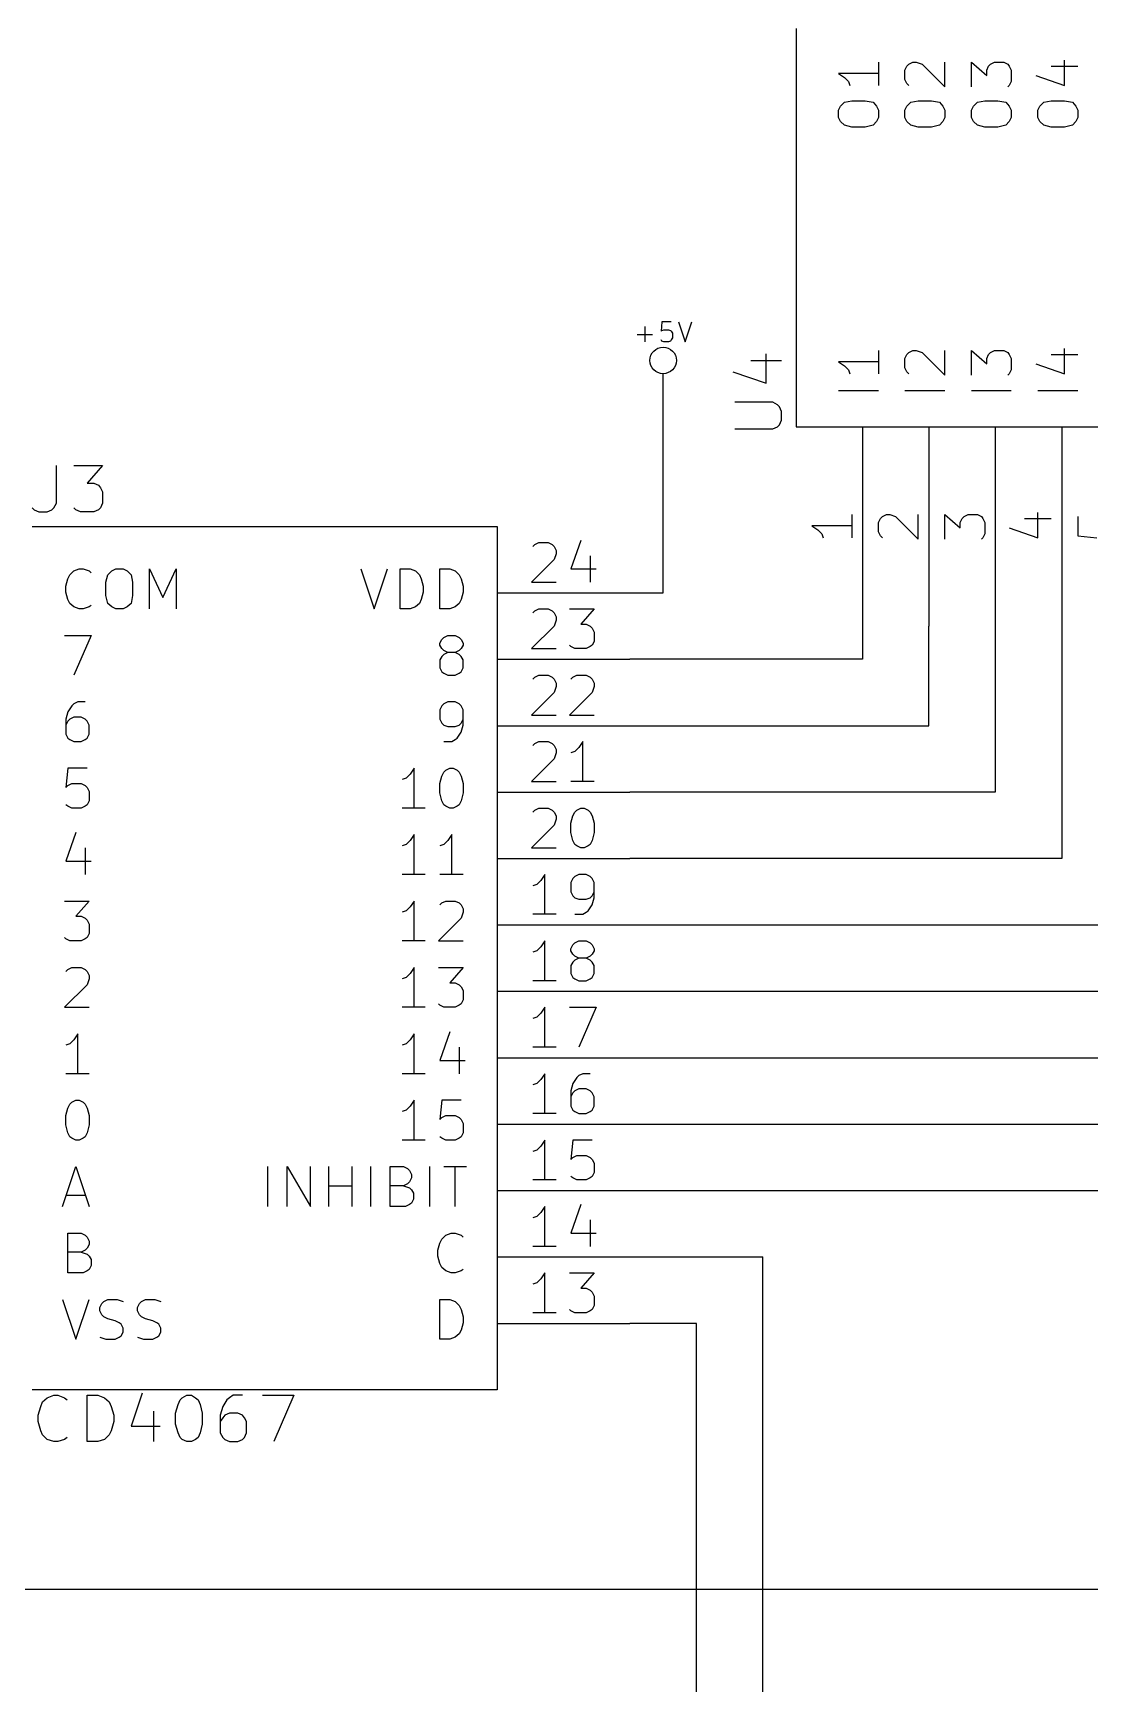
# Model space of a CAD drawing. Extents: x 4000 to 161350, y 4000 to 113000.
# Drawn here: x 119015 to 134925, y 49070 to 73930 of the extents above; entities that cross this region are included whole.
import ezdxf

# ---------------------------------------------------------------- set-up
doc = ezdxf.new("R2010")
doc.units = 0
for name, color, linetype in [('CYAN', 4, 'CONTINUOUS'), ('GREEN', 3, 'CONTINUOUS'), ('LIGHTBLUE', 10, 'CONTINUOUS'), ('RED', 5, 'CONTINUOUS')]:
    doc.layers.add(name, color=color, linetype=linetype)

msp = doc.modelspace()

# ---------------------------------------------------------------- linework, layer by layer
at = {"layer": 'CYAN'}
for p, q in [((131740, 73490), (131740, 73140)), ((132140, 73370), (132170, 73430)), ((132140, 73230), (132140, 73370)), ((132170, 73430), (132200, 73460)), ((132200, 73460), (132260, 73490)), ((132260, 73490), (132310, 73490)), ((132310, 73490), (132400, 73460)), ((132400, 73460), (132740, 73120)), ((132740, 73120), (132740, 73490)), ((133140, 73120), (133140, 73490)), ((133140, 73490), (133370, 73290)), ((133370, 73370), (133400, 73430)), ((133370, 73290), (133370, 73370)), ((133400, 73430), (133430, 73460)), ((133430, 73460), (133490, 73490)), ((133490, 73490), (133630, 73490)), ((133630, 73490), (133690, 73460)), ((133690, 73460), (133710, 73430)), ((133710, 73430), (133740, 73370)), ((133740, 73370), (133740, 73200)), ((134340, 73430), (134740, 73430)), ((134540, 73140), (134540, 73520)), ((131740, 73320), (131140, 73320)), ((131140, 73320), (131230, 73260)), ((131230, 73260), (131290, 73200)), ((131290, 73200), (131310, 73140)), ((132170, 73170), (132140, 73230)), ((132200, 73140), (132170, 73170)), ((133710, 73140), (133690, 73120)), ((133740, 73200), (133710, 73140)), ((134110, 73290), (134540, 73140)), ((131170, 72830), (131230, 72890)), ((131230, 72890), (131340, 72910)), ((131340, 72910), (131540, 72910)), ((131540, 72910), (131660, 72890)), ((131660, 72890), (131710, 72830)), ((132170, 72830), (132230, 72890)), ((132230, 72890), (132340, 72910)), ((132340, 72910), (132540, 72910)), ((132540, 72910), (132660, 72890)), ((132660, 72890), (132710, 72830)), ((133170, 72830), (133230, 72890)), ((133230, 72890), (133340, 72910)), ((133340, 72910), (133540, 72910)), ((133540, 72910), (133660, 72890)), ((133660, 72890), (133710, 72830)), ((134170, 72830), (134230, 72890)), ((134230, 72890), (134340, 72910)), ((134340, 72910), (134540, 72910)), ((134540, 72910), (134660, 72890)), ((134660, 72890), (134710, 72830)), ((131140, 72770), (131170, 72830)), ((131140, 72660), (131140, 72770)), ((131170, 72600), (131140, 72660)), ((131230, 72540), (131170, 72600)), ((131710, 72600), (131660, 72540)), ((131710, 72830), (131740, 72770)), ((131740, 72660), (131710, 72600)), ((131740, 72770), (131740, 72660)), ((132140, 72770), (132170, 72830)), ((132140, 72660), (132140, 72770)), ((132170, 72600), (132140, 72660)), ((132230, 72540), (132170, 72600)), ((132710, 72600), (132660, 72540)), ((132710, 72830), (132740, 72770)), ((132740, 72660), (132710, 72600)), ((132740, 72770), (132740, 72660)), ((133140, 72770), (133170, 72830)), ((133140, 72660), (133140, 72770)), ((133170, 72600), (133140, 72660)), ((133230, 72540), (133170, 72600)), ((133710, 72600), (133660, 72540)), ((133710, 72830), (133740, 72770)), ((133740, 72660), (133710, 72600)), ((133740, 72770), (133740, 72660)), ((134140, 72770), (134170, 72830)), ((134140, 72660), (134140, 72770)), ((134170, 72600), (134140, 72660)), ((134230, 72540), (134170, 72600)), ((134710, 72600), (134660, 72540)), ((134710, 72830), (134740, 72770)), ((134740, 72660), (134710, 72600)), ((134740, 72770), (134740, 72660)), ((131340, 72510), (131230, 72540)), ((131540, 72510), (131340, 72510)), ((131660, 72540), (131540, 72510)), ((132340, 72510), (132230, 72540)), ((132540, 72510), (132340, 72510)), ((132660, 72540), (132540, 72510)), ((133340, 72510), (133230, 72540)), ((133540, 72510), (133340, 72510)), ((133660, 72540), (133540, 72510)), ((134340, 72510), (134230, 72540)), ((134540, 72510), (134340, 72510)), ((134660, 72540), (134540, 72510)), ((128110, 69390), (128340, 69390)), ((128230, 69280), (128230, 69510)), ((128480, 69580), (128470, 69440)), ((128470, 69440), (128480, 69450)), ((128620, 69580), (128480, 69580)), ((128480, 69450), (128510, 69460)), ((128510, 69460), (128580, 69460)), ((128580, 69460), (128610, 69450)), ((128610, 69450), (128620, 69440)), ((128620, 69440), (128640, 69410)), ((128640, 69410), (128640, 69340)), ((128730, 69580), (128830, 69280)), ((128830, 69280), (128930, 69580)), ((128480, 69290), (128470, 69310)), ((128510, 69280), (128480, 69290)), ((128580, 69280), (128510, 69280)), ((128610, 69290), (128580, 69280)), ((128620, 69310), (128610, 69290)), ((128640, 69340), (128620, 69310)), ((131740, 69150), (131740, 68800)), ((132170, 69090), (132200, 69120)), ((132200, 69120), (132260, 69150)), ((132260, 69150), (132310, 69150)), ((132310, 69150), (132400, 69120)), ((132400, 69120), (132740, 68780)), ((132740, 68780), (132740, 69150)), ((133140, 68780), (133140, 69150)), ((133140, 69150), (133370, 68950)), ((133400, 69090), (133430, 69120)), ((133430, 69120), (133490, 69150)), ((133490, 69150), (133630, 69150)), ((133630, 69150), (133690, 69120)), ((133690, 69120), (133710, 69090)), ((134540, 68800), (134540, 69180)), ((129820, 69000), (130280, 69000)), ((130050, 68660), (130050, 69100)), ((131740, 68980), (131140, 68980)), ((131140, 68980), (131230, 68920)), ((131230, 68920), (131290, 68860)), ((132140, 69030), (132170, 69090)), ((132140, 68890), (132140, 69030)), ((132170, 68830), (132140, 68890)), ((133370, 69030), (133400, 69090)), ((133370, 68950), (133370, 69030)), ((133710, 69090), (133740, 69030)), ((133740, 69030), (133740, 68860)), ((134110, 68950), (134540, 68800)), ((134340, 69090), (134740, 69090)), ((129550, 68830), (130050, 68660)), ((131290, 68860), (131310, 68800)), ((132200, 68800), (132170, 68830)), ((133710, 68800), (133690, 68780)), ((133740, 68860), (133710, 68800)), ((130150, 68370), (129580, 68370)), ((130220, 68330), (130150, 68370)), ((131740, 68540), (131140, 68540)), ((132740, 68540), (132140, 68540)), ((133740, 68540), (133140, 68540)), ((134740, 68540), (134140, 68540)), ((130250, 68300), (130220, 68330)), ((130280, 68230), (130250, 68300)), ((130280, 68100), (130280, 68230)), ((129580, 67970), (130150, 67970)), ((130150, 67970), (130220, 68000)), ((130220, 68000), (130250, 68030)), ((130250, 68030), (130280, 68100)), ((119370, 66850), (119370, 67420)), ((119630, 67420), (120060, 67420)), ((120060, 67420), (119830, 67150)), ((119830, 67150), (119930, 67150)), ((119930, 67150), (120000, 67120)), ((120000, 67120), (120030, 67080)), ((120030, 67080), (120060, 67020)), ((120060, 67020), (120060, 66850)), ((119000, 66780), (119030, 66750)), ((119030, 66750), (119100, 66720)), ((119100, 66720), (119230, 66720)), ((119230, 66720), (119300, 66750)), ((119300, 66750), (119330, 66780)), ((119330, 66780), (119370, 66850)), ((119660, 66750), (119630, 66780)), ((119730, 66720), (119660, 66750)), ((119930, 66720), (119730, 66720)), ((120000, 66750), (119930, 66720)), ((120030, 66780), (120000, 66750)), ((120060, 66850), (120030, 66780)), ((119510, 65600), (119540, 65710)), ((119540, 65710), (119570, 65770)), ((119570, 65770), (119630, 65830)), ((119630, 65830), (119710, 65860)), ((119710, 65860), (119770, 65860)), ((119770, 65860), (119860, 65830)), ((119860, 65830), (119890, 65800)), ((120110, 65660), (120140, 65770)), ((120110, 65460), (120110, 65660)), ((120140, 65770), (120200, 65830)), ((120200, 65830), (120260, 65860)), ((120260, 65860), (120370, 65860)), ((120370, 65860), (120430, 65830)), ((120430, 65830), (120490, 65770)), ((120490, 65770), (120510, 65660)), ((120510, 65660), (120510, 65460)), ((120770, 65260), (120770, 65860)), ((120770, 65860), (120970, 65430)), ((120970, 65430), (121170, 65860)), ((121170, 65860), (121170, 65260)), ((123950, 65860), (124150, 65260)), ((124150, 65260), (124350, 65860)), ((124540, 65260), (124540, 65860)), ((124540, 65860), (124690, 65860)), ((124690, 65860), (124770, 65830)), ((124770, 65830), (124830, 65770)), ((124830, 65770), (124860, 65710)), ((124860, 65710), (124890, 65600)), ((125140, 65260), (125140, 65860)), ((125140, 65860), (125290, 65860)), ((125290, 65860), (125370, 65830)), ((125370, 65830), (125430, 65770)), ((125430, 65770), (125460, 65710)), ((125460, 65710), (125490, 65600)), ((119510, 65510), (119510, 65600)), ((119540, 65400), (119510, 65510)), ((119570, 65340), (119540, 65400)), ((120140, 65340), (120110, 65460)), ((120510, 65460), (120490, 65340)), ((124860, 65400), (124830, 65340)), ((124890, 65510), (124860, 65400)), ((124890, 65600), (124890, 65510)), ((125460, 65400), (125430, 65340)), ((125490, 65510), (125460, 65400)), ((125490, 65600), (125490, 65510)), ((119630, 65290), (119570, 65340)), ((119710, 65260), (119630, 65290)), ((119770, 65260), (119710, 65260)), ((119860, 65290), (119770, 65260)), ((119890, 65310), (119860, 65290)), ((120200, 65290), (120140, 65340)), ((120260, 65260), (120200, 65290)), ((120370, 65260), (120260, 65260)), ((120430, 65290), (120370, 65260)), ((120490, 65340), (120430, 65290)), ((124690, 65260), (124540, 65260)), ((124770, 65290), (124690, 65260)), ((124830, 65340), (124770, 65290)), ((125290, 65260), (125140, 65260)), ((125370, 65290), (125290, 65260)), ((125430, 65340), (125370, 65290)), ((119490, 64860), (119890, 64860)), ((119890, 64860), (119630, 64260)), ((125140, 64740), (125170, 64800)), ((125140, 64710), (125140, 64740)), ((125170, 64660), (125140, 64710)), ((125170, 64800), (125200, 64830)), ((125200, 64630), (125170, 64660)), ((125200, 64830), (125260, 64860)), ((125260, 64860), (125370, 64860)), ((125370, 64860), (125430, 64830)), ((125430, 64830), (125460, 64800)), ((125460, 64660), (125430, 64630)), ((125460, 64800), (125490, 64740)), ((125490, 64710), (125460, 64660)), ((125490, 64740), (125490, 64710)), ((125170, 64540), (125140, 64490)), ((125140, 64490), (125140, 64370)), ((125200, 64570), (125170, 64540)), ((125260, 64600), (125200, 64630)), ((125260, 64600), (125200, 64570)), ((125370, 64600), (125260, 64600)), ((125430, 64630), (125370, 64600)), ((125430, 64570), (125370, 64600)), ((125460, 64540), (125430, 64570)), ((125490, 64490), (125460, 64540)), ((125490, 64370), (125490, 64490)), ((125140, 64370), (125170, 64310)), ((125170, 64310), (125200, 64290)), ((125200, 64290), (125260, 64260)), ((125260, 64260), (125370, 64260)), ((125370, 64260), (125430, 64290)), ((125430, 64290), (125460, 64310)), ((125460, 64310), (125490, 64370)), ((119540, 63710), (119510, 63600)), ((119600, 63800), (119540, 63710)), ((119630, 63830), (119600, 63800)), ((119690, 63860), (119630, 63830)), ((119800, 63860), (119690, 63860)), ((125170, 63800), (125140, 63740)), ((125140, 63740), (125140, 63600)), ((125200, 63830), (125170, 63800)), ((125260, 63860), (125200, 63830)), ((125370, 63860), (125260, 63860)), ((125430, 63830), (125370, 63860)), ((125460, 63800), (125430, 63830)), ((125490, 63740), (125460, 63800)), ((125490, 63510), (125490, 63740)), ((119510, 63600), (119510, 63370)), ((119540, 63570), (119510, 63510)), ((119570, 63600), (119540, 63570)), ((119630, 63630), (119570, 63600)), ((119740, 63630), (119630, 63630)), ((119800, 63600), (119740, 63630)), ((119830, 63570), (119800, 63600)), ((119860, 63510), (119830, 63570)), ((119860, 63370), (119860, 63510)), ((125140, 63600), (125170, 63540)), ((125170, 63540), (125200, 63510)), ((125200, 63510), (125260, 63490)), ((125260, 63490), (125370, 63490)), ((125370, 63490), (125430, 63510)), ((125400, 63310), (125460, 63400)), ((125430, 63510), (125460, 63540)), ((125460, 63540), (125490, 63600)), ((125460, 63400), (125490, 63510)), ((119510, 63370), (119540, 63310)), ((119540, 63310), (119570, 63290)), ((119570, 63290), (119630, 63260)), ((119630, 63260), (119740, 63260)), ((119740, 63260), (119800, 63290)), ((119800, 63290), (119830, 63310)), ((119830, 63310), (119860, 63370)), ((125200, 63260), (125320, 63260)), ((125320, 63260), (125370, 63290)), ((125370, 63290), (125400, 63310)), ((119540, 62860), (119510, 62570)), ((119830, 62860), (119540, 62860)), ((124630, 62710), (124570, 62690)), ((124690, 62770), (124630, 62710)), ((124750, 62860), (124690, 62770)), ((124750, 62260), (124750, 62860)), ((125140, 62630), (125170, 62740)), ((125170, 62740), (125200, 62800)), ((125200, 62800), (125230, 62830)), ((125230, 62830), (125290, 62860)), ((125290, 62860), (125340, 62860)), ((125340, 62860), (125400, 62830)), ((125400, 62830), (125430, 62800)), ((125430, 62800), (125460, 62740)), ((125460, 62740), (125490, 62630)), ((119510, 62570), (119540, 62600)), ((119540, 62600), (119600, 62630)), ((119600, 62630), (119740, 62630)), ((119740, 62630), (119800, 62600)), ((119800, 62600), (119830, 62570)), ((119830, 62570), (119860, 62510)), ((119860, 62510), (119860, 62370)), ((125140, 62490), (125140, 62630)), ((125170, 62370), (125140, 62490)), ((125490, 62490), (125460, 62370)), ((125490, 62630), (125490, 62490)), ((119540, 62290), (119510, 62310)), ((119600, 62260), (119540, 62290)), ((119740, 62260), (119600, 62260)), ((119800, 62290), (119740, 62260)), ((119830, 62310), (119800, 62290)), ((119860, 62370), (119830, 62310)), ((124920, 62260), (124570, 62260)), ((125200, 62310), (125170, 62370)), ((125230, 62290), (125200, 62310)), ((125290, 62260), (125230, 62290)), ((125340, 62260), (125290, 62260)), ((125400, 62290), (125340, 62260)), ((125430, 62310), (125400, 62290)), ((125460, 62370), (125430, 62310)), ((119660, 61890), (119510, 61460)), ((119800, 61660), (119800, 61260)), ((124630, 61710), (124570, 61690)), ((124690, 61770), (124630, 61710)), ((124750, 61860), (124690, 61770)), ((124750, 61260), (124750, 61860)), ((125200, 61710), (125140, 61690)), ((125260, 61770), (125200, 61710)), ((125320, 61860), (125260, 61770)), ((125320, 61260), (125320, 61860)), ((119510, 61460), (119890, 61460)), ((124920, 61260), (124570, 61260)), ((125490, 61260), (125140, 61260)), ((119490, 60860), (119860, 60860)), ((119860, 60860), (119660, 60630)), ((124630, 60710), (124570, 60690)), ((124690, 60770), (124630, 60710)), ((124750, 60860), (124690, 60770)), ((124750, 60260), (124750, 60860)), ((125140, 60800), (125170, 60830)), ((125170, 60830), (125230, 60860)), ((125230, 60860), (125370, 60860)), ((125370, 60860), (125430, 60830)), ((125430, 60830), (125460, 60800)), ((125460, 60800), (125490, 60740)), ((125490, 60690), (125460, 60600)), ((125490, 60740), (125490, 60690)), ((119660, 60630), (119740, 60630)), ((119740, 60630), (119800, 60600)), ((119800, 60600), (119830, 60570)), ((119830, 60570), (119860, 60510)), ((119860, 60510), (119860, 60370)), ((125460, 60600), (125120, 60260)), ((119510, 60290), (119490, 60310)), ((119570, 60260), (119510, 60290)), ((119740, 60260), (119570, 60260)), ((119800, 60290), (119740, 60260)), ((119830, 60310), (119800, 60290)), ((119860, 60370), (119830, 60310)), ((124920, 60260), (124570, 60260)), ((125120, 60260), (125490, 60260)), ((119510, 59800), (119540, 59830)), ((119540, 59830), (119600, 59860)), ((119600, 59860), (119740, 59860)), ((119740, 59860), (119800, 59830)), ((119800, 59830), (119830, 59800)), ((119830, 59800), (119860, 59740)), ((119860, 59690), (119830, 59600)), ((119860, 59740), (119860, 59690)), ((124630, 59710), (124570, 59690)), ((124690, 59770), (124630, 59710)), ((124750, 59860), (124690, 59770)), ((124750, 59260), (124750, 59860)), ((125120, 59860), (125490, 59860)), ((125490, 59860), (125290, 59630)), ((119830, 59600), (119490, 59260)), ((125290, 59630), (125370, 59630)), ((125370, 59630), (125430, 59600)), ((125430, 59600), (125460, 59570)), ((125460, 59570), (125490, 59510)), ((125490, 59510), (125490, 59370)), ((119490, 59260), (119860, 59260)), ((124920, 59260), (124570, 59260)), ((125140, 59290), (125120, 59310)), ((125200, 59260), (125140, 59290)), ((125370, 59260), (125200, 59260)), ((125430, 59290), (125370, 59260)), ((125460, 59310), (125430, 59290)), ((125490, 59370), (125460, 59310)), ((119570, 58710), (119510, 58690)), ((119630, 58770), (119570, 58710)), ((119690, 58860), (119630, 58770)), ((119690, 58260), (119690, 58860)), ((124630, 58710), (124570, 58690)), ((124690, 58770), (124630, 58710)), ((124750, 58860), (124690, 58770)), ((124750, 58260), (124750, 58860)), ((125290, 58890), (125140, 58460)), ((125140, 58460), (125520, 58460)), ((125430, 58660), (125430, 58260)), ((119860, 58260), (119510, 58260)), ((124920, 58260), (124570, 58260)), ((119510, 57630), (119540, 57740)), ((119540, 57740), (119570, 57800)), ((119570, 57800), (119600, 57830)), ((119600, 57830), (119660, 57860)), ((119660, 57860), (119710, 57860)), ((119710, 57860), (119770, 57830)), ((119770, 57830), (119800, 57800)), ((119800, 57800), (119830, 57740)), ((119830, 57740), (119860, 57630)), ((124630, 57710), (124570, 57690)), ((124690, 57770), (124630, 57710)), ((124750, 57860), (124690, 57770)), ((124750, 57260), (124750, 57860)), ((125170, 57860), (125140, 57570)), ((125460, 57860), (125170, 57860)), ((119510, 57490), (119510, 57630)), ((119540, 57370), (119510, 57490)), ((119860, 57490), (119830, 57370)), ((119860, 57630), (119860, 57490)), ((125140, 57570), (125170, 57600)), ((125170, 57600), (125230, 57630)), ((125230, 57630), (125370, 57630)), ((125370, 57630), (125430, 57600)), ((125430, 57600), (125460, 57570)), ((125460, 57570), (125490, 57510)), ((125490, 57510), (125490, 57370)), ((119570, 57310), (119540, 57370)), ((119600, 57290), (119570, 57310)), ((119660, 57260), (119600, 57290)), ((119710, 57260), (119660, 57260)), ((119770, 57290), (119710, 57260)), ((119800, 57310), (119770, 57290)), ((119830, 57370), (119800, 57310)), ((124920, 57260), (124570, 57260)), ((125170, 57290), (125140, 57310)), ((125230, 57260), (125170, 57290)), ((125370, 57260), (125230, 57260)), ((125430, 57290), (125370, 57260)), ((125460, 57310), (125430, 57290)), ((125490, 57370), (125460, 57310)), ((119460, 56260), (119660, 56860)), ((119660, 56860), (119860, 56260)), ((122550, 56260), (122550, 56860)), ((122840, 56260), (122840, 56860)), ((122840, 56860), (123190, 56260)), ((123190, 56260), (123190, 56860)), ((123470, 56260), (123470, 56860)), ((123820, 56260), (123820, 56860)), ((124100, 56260), (124100, 56860)), ((124390, 56260), (124390, 56860)), ((124390, 56860), (124590, 56860)), ((124590, 56860), (124650, 56830)), ((124650, 56830), (124680, 56800)), ((124680, 56800), (124710, 56740)), ((124710, 56690), (124680, 56630)), ((124710, 56740), (124710, 56690)), ((124990, 56260), (124990, 56860)), ((125200, 56860), (125540, 56860)), ((125370, 56260), (125370, 56860)), ((123470, 56570), (123820, 56570)), ((124590, 56570), (124390, 56570)), ((124650, 56600), (124590, 56570)), ((124590, 56570), (124680, 56540)), ((124680, 56630), (124650, 56600)), ((124680, 56540), (124710, 56510)), ((124710, 56510), (124740, 56460)), ((124740, 56460), (124740, 56370)), ((119510, 56430), (119800, 56430)), ((124620, 56260), (124390, 56260)), ((124680, 56290), (124620, 56260)), ((124710, 56310), (124680, 56290)), ((124740, 56370), (124710, 56310)), ((119540, 55260), (119540, 55860)), ((119540, 55860), (119740, 55860)), ((119740, 55860), (119800, 55830)), ((119800, 55830), (119830, 55800)), ((119830, 55800), (119860, 55740)), ((119860, 55690), (119830, 55630)), ((119860, 55740), (119860, 55690)), ((125110, 55600), (125140, 55710)), ((125140, 55710), (125170, 55770)), ((125170, 55770), (125230, 55830)), ((125230, 55830), (125310, 55860)), ((125310, 55860), (125370, 55860)), ((125370, 55860), (125460, 55830)), ((125460, 55830), (125490, 55800)), ((119740, 55570), (119540, 55570)), ((119800, 55600), (119740, 55570)), ((119740, 55570), (119830, 55540)), ((119830, 55630), (119800, 55600)), ((119830, 55540), (119860, 55510)), ((119860, 55510), (119890, 55460)), ((119890, 55460), (119890, 55370)), ((125110, 55510), (125110, 55600)), ((125140, 55400), (125110, 55510)), ((119770, 55260), (119540, 55260)), ((119830, 55290), (119770, 55260)), ((119860, 55310), (119830, 55290)), ((119890, 55370), (119860, 55310)), ((125170, 55340), (125140, 55400)), ((125230, 55290), (125170, 55340)), ((125310, 55260), (125230, 55290)), ((125370, 55260), (125310, 55260)), ((125460, 55290), (125370, 55260)), ((125490, 55310), (125460, 55290)), ((119460, 54860), (119660, 54260)), ((119660, 54260), (119860, 54860)), ((120020, 54740), (120050, 54800)), ((120020, 54690), (120020, 54740)), ((120050, 54800), (120080, 54830)), ((120080, 54830), (120140, 54860)), ((120140, 54860), (120280, 54860)), ((120280, 54860), (120370, 54830)), ((120590, 54740), (120620, 54800)), ((120590, 54690), (120590, 54740)), ((120620, 54800), (120650, 54830)), ((120650, 54830), (120710, 54860)), ((120710, 54860), (120850, 54860)), ((120850, 54860), (120940, 54830)), ((125140, 54260), (125140, 54860)), ((125140, 54860), (125290, 54860)), ((125290, 54860), (125370, 54830)), ((125370, 54830), (125430, 54770)), ((125430, 54770), (125460, 54710)), ((125460, 54710), (125490, 54600)), ((120050, 54630), (120020, 54690)), ((120080, 54600), (120050, 54630)), ((120140, 54570), (120080, 54600)), ((120250, 54540), (120140, 54570)), ((120310, 54510), (120250, 54540)), ((120340, 54490), (120310, 54510)), ((120370, 54430), (120340, 54490)), ((120620, 54630), (120590, 54690)), ((120650, 54600), (120620, 54630)), ((120710, 54570), (120650, 54600)), ((120820, 54540), (120710, 54570)), ((120880, 54510), (120820, 54540)), ((120910, 54490), (120880, 54510)), ((120940, 54430), (120910, 54490)), ((125490, 54510), (125460, 54400)), ((125490, 54600), (125490, 54510)), ((120020, 54290), (120110, 54260)), ((120110, 54260), (120250, 54260)), ((120250, 54260), (120310, 54290)), ((120310, 54290), (120340, 54310)), ((120340, 54310), (120370, 54370)), ((120370, 54370), (120370, 54430)), ((120590, 54290), (120680, 54260)), ((120680, 54260), (120820, 54260)), ((120820, 54260), (120880, 54290)), ((120880, 54290), (120910, 54310)), ((120910, 54310), (120940, 54370)), ((120940, 54370), (120940, 54430)), ((125290, 54260), (125140, 54260)), ((125370, 54290), (125290, 54260)), ((125430, 54340), (125370, 54290)), ((125460, 54400), (125430, 54340)), ((120660, 53450), (120490, 52950)), ((119090, 53120), (119130, 53250)), ((119130, 53250), (119160, 53320)), ((119160, 53320), (119230, 53380)), ((119230, 53380), (119330, 53420)), ((119330, 53420), (119390, 53420)), ((119390, 53420), (119490, 53380)), ((119490, 53380), (119530, 53350)), ((119830, 52720), (119830, 53420)), ((119830, 53420), (119990, 53420)), ((119990, 53420), (120090, 53380)), ((120090, 53380), (120160, 53320)), ((120160, 53320), (120190, 53250)), ((120190, 53250), (120230, 53120)), ((121160, 53150), (121200, 53280)), ((121200, 53280), (121230, 53350)), ((121230, 53350), (121260, 53380)), ((121260, 53380), (121330, 53420)), ((121330, 53420), (121400, 53420)), ((121400, 53420), (121460, 53380)), ((121460, 53380), (121500, 53350)), ((121500, 53350), (121530, 53280)), ((121530, 53280), (121560, 53150)), ((121870, 53250), (121830, 53120)), ((121930, 53350), (121870, 53250)), ((121970, 53380), (121930, 53350)), ((122030, 53420), (121970, 53380)), ((122170, 53420), (122030, 53420)), ((122470, 53420), (122940, 53420)), ((122940, 53420), (122640, 52720)), ((119090, 53020), (119090, 53120)), ((119130, 52880), (119090, 53020)), ((120230, 53020), (120190, 52880)), ((120230, 53120), (120230, 53020)), ((120830, 53180), (120830, 52720)), ((121160, 52980), (121160, 53150)), ((121200, 52850), (121160, 52980)), ((121560, 52980), (121530, 52850)), ((121560, 53150), (121560, 52980)), ((121830, 53120), (121830, 52850)), ((121870, 53080), (121830, 53020)), ((121900, 53120), (121870, 53080)), ((121970, 53150), (121900, 53120)), ((122100, 53150), (121970, 53150)), ((122170, 53120), (122100, 53150)), ((122200, 53080), (122170, 53120)), ((122230, 53020), (122200, 53080)), ((122230, 52850), (122230, 53020)), ((119160, 52820), (119130, 52880)), ((119230, 52750), (119160, 52820)), ((119330, 52720), (119230, 52750)), ((119390, 52720), (119330, 52720)), ((119490, 52750), (119390, 52720)), ((119530, 52780), (119490, 52750)), ((119990, 52720), (119830, 52720)), ((120090, 52750), (119990, 52720)), ((120160, 52820), (120090, 52750)), ((120190, 52880), (120160, 52820)), ((120490, 52950), (120930, 52950)), ((121230, 52780), (121200, 52850)), ((121260, 52750), (121230, 52780)), ((121330, 52720), (121260, 52750)), ((121400, 52720), (121330, 52720)), ((121460, 52750), (121400, 52720)), ((121500, 52780), (121460, 52750)), ((121530, 52850), (121500, 52780)), ((121830, 52850), (121870, 52780)), ((121870, 52780), (121900, 52750)), ((121900, 52750), (121970, 52720)), ((121970, 52720), (122100, 52720)), ((122100, 52720), (122170, 52750)), ((122170, 52750), (122200, 52780)), ((122200, 52780), (122230, 52850))]:
    msp.add_line(p, q, dxfattribs=at)
at = {"layer": 'GREEN'}
for p, q in [((128500, 65500), (128500, 68500)), ((128000, 65500), (128500, 65500)), ((131500, 65000), (131500, 64500)), ((132500, 63500), (132500, 65000)), ((133500, 65000), (133500, 62500)), ((134500, 65000), (134500, 61500)), ((131500, 64500), (128000, 64500)), ((128000, 63500), (132500, 63500)), ((133500, 62500), (128000, 62500)), ((134500, 61500), (128000, 61500)), ((128000, 60500), (135500, 60500)), ((128000, 59500), (136500, 59500)), ((128000, 58500), (137500, 58500)), ((128000, 57500), (138500, 57500)), ((128000, 56500), (139500, 56500)), ((128000, 55500), (130000, 55500)), ((130000, 37000), (130000, 55500)), ((129000, 54500), (128000, 54500)), ((129000, 36000), (129000, 54500))]:
    msp.add_line(p, q, dxfattribs=at)
at = {"layer": 'LIGHTBLUE'}
msp.add_line((110500, 50500), (144500, 50500), dxfattribs=at)
at = {"layer": 'RED'}
for p, q in [((130500, 74000), (130500, 68000)), ((128500, 68500), (128500, 68800)), ((130500, 68000), (140500, 68000)), ((131500, 68000), (131500, 65000)), ((132500, 68000), (132500, 65000)), ((133500, 68000), (133500, 65000)), ((134500, 68000), (134500, 65000)), ((131340, 66680), (131340, 66330)), ((131770, 66620), (131800, 66650)), ((131800, 66650), (131860, 66680)), ((131860, 66680), (131910, 66680)), ((131910, 66680), (132000, 66650)), ((132000, 66650), (132340, 66310)), ((132340, 66310), (132340, 66680)), ((132740, 66310), (132740, 66680)), ((132740, 66680), (132970, 66480)), ((133000, 66620), (133030, 66650)), ((133030, 66650), (133090, 66680)), ((133090, 66680), (133230, 66680)), ((133230, 66680), (133290, 66650)), ((133290, 66650), (133310, 66620)), ((134140, 66330), (134140, 66710)), ((134740, 66650), (134740, 66360)), ((119000, 66500), (126000, 66500)), ((126000, 66500), (126000, 53500)), ((131340, 66510), (130740, 66510)), ((130740, 66510), (130830, 66450)), ((130830, 66450), (130890, 66390)), ((130890, 66390), (130910, 66330)), ((131740, 66560), (131770, 66620)), ((131740, 66420), (131740, 66560)), ((131770, 66360), (131740, 66420)), ((132970, 66560), (133000, 66620)), ((132970, 66480), (132970, 66560)), ((133310, 66620), (133340, 66560)), ((133340, 66390), (133310, 66330)), ((133340, 66560), (133340, 66390)), ((133710, 66480), (134140, 66330)), ((133940, 66620), (134340, 66620)), ((126540, 66200), (126570, 66230)), ((126570, 66230), (126630, 66260)), ((126630, 66260), (126770, 66260)), ((126770, 66260), (126830, 66230)), ((126830, 66230), (126860, 66200)), ((126860, 66200), (126890, 66140)), ((126890, 66140), (126890, 66090)), ((127260, 66290), (127110, 65860)), ((131800, 66330), (131770, 66360)), ((133310, 66330), (133290, 66310)), ((134740, 66360), (135030, 66330)), ((126860, 66000), (126520, 65660)), ((126890, 66090), (126860, 66000)), ((127400, 66060), (127400, 65660)), ((126520, 65660), (126890, 65660)), ((127110, 65860), (127490, 65860)), ((126000, 65500), (128000, 65500)), ((126540, 65200), (126570, 65230)), ((126570, 65230), (126630, 65260)), ((126630, 65260), (126770, 65260)), ((126770, 65260), (126830, 65230)), ((126830, 65230), (126860, 65200)), ((126860, 65200), (126890, 65140)), ((126890, 65140), (126890, 65090)), ((127090, 65260), (127460, 65260)), ((127460, 65260), (127260, 65030)), ((126860, 65000), (126520, 64660)), ((126890, 65090), (126860, 65000)), ((127260, 65030), (127340, 65030)), ((127340, 65030), (127400, 65000)), ((127400, 65000), (127430, 64970)), ((127430, 64970), (127460, 64910)), ((127460, 64910), (127460, 64770)), ((126520, 64660), (126890, 64660)), ((127110, 64690), (127090, 64710)), ((127170, 64660), (127110, 64690)), ((127340, 64660), (127170, 64660)), ((127400, 64690), (127340, 64660)), ((127430, 64710), (127400, 64690)), ((127460, 64770), (127430, 64710)), ((126000, 64500), (128000, 64500)), ((126540, 64200), (126570, 64230)), ((126570, 64230), (126630, 64260)), ((126630, 64260), (126770, 64260)), ((126770, 64260), (126830, 64230)), ((126830, 64230), (126860, 64200)), ((126860, 64200), (126890, 64140)), ((126890, 64140), (126890, 64090)), ((127110, 64200), (127140, 64230)), ((127140, 64230), (127200, 64260)), ((127200, 64260), (127340, 64260)), ((127340, 64260), (127400, 64230)), ((127400, 64230), (127430, 64200)), ((127430, 64200), (127460, 64140)), ((127460, 64140), (127460, 64090)), ((126860, 64000), (126520, 63660)), ((126890, 64090), (126860, 64000)), ((127430, 64000), (127090, 63660)), ((127460, 64090), (127430, 64000)), ((126520, 63660), (126890, 63660)), ((127090, 63660), (127460, 63660)), ((126000, 63500), (128000, 63500)), ((126540, 63200), (126570, 63230)), ((126570, 63230), (126630, 63260)), ((126630, 63260), (126770, 63260)), ((126770, 63260), (126830, 63230)), ((126830, 63230), (126860, 63200)), ((126860, 63200), (126890, 63140)), ((127230, 63170), (127170, 63110)), ((127290, 63260), (127230, 63170)), ((127290, 62660), (127290, 63260)), ((126860, 63000), (126520, 62660)), ((126890, 63090), (126860, 63000)), ((126890, 63140), (126890, 63090)), ((127170, 63110), (127110, 63090)), ((126520, 62660), (126890, 62660)), ((127460, 62660), (127110, 62660)), ((126000, 62500), (128000, 62500)), ((126540, 62200), (126570, 62230)), ((126570, 62230), (126630, 62260)), ((126630, 62260), (126770, 62260)), ((126770, 62260), (126830, 62230)), ((126830, 62230), (126860, 62200)), ((126860, 62200), (126890, 62140)), ((127140, 62140), (127170, 62200)), ((127170, 62200), (127200, 62230)), ((127200, 62230), (127260, 62260)), ((127260, 62260), (127310, 62260)), ((127310, 62260), (127370, 62230)), ((127370, 62230), (127400, 62200)), ((127400, 62200), (127430, 62140)), ((126860, 62000), (126520, 61660)), ((126890, 62090), (126860, 62000)), ((126890, 62140), (126890, 62090)), ((127110, 62030), (127140, 62140)), ((127110, 61890), (127110, 62030)), ((127430, 62140), (127460, 62030)), ((127460, 62030), (127460, 61890)), ((126520, 61660), (126890, 61660)), ((127140, 61770), (127110, 61890)), ((127170, 61710), (127140, 61770)), ((127200, 61690), (127170, 61710)), ((127260, 61660), (127200, 61690)), ((127310, 61660), (127260, 61660)), ((127370, 61690), (127310, 61660)), ((127400, 61710), (127370, 61690)), ((127430, 61770), (127400, 61710)), ((127460, 61890), (127430, 61770)), ((126000, 61500), (128000, 61500)), ((126660, 61170), (126600, 61110)), ((126720, 61260), (126660, 61170)), ((126720, 60660), (126720, 61260)), ((127140, 61200), (127110, 61140)), ((127170, 61230), (127140, 61200)), ((127230, 61260), (127170, 61230)), ((127340, 61260), (127230, 61260)), ((127400, 61230), (127340, 61260)), ((127430, 61200), (127400, 61230)), ((127460, 61140), (127430, 61200)), ((126600, 61110), (126540, 61090)), ((127110, 61140), (127110, 61000)), ((127110, 61000), (127140, 60940)), ((127140, 60940), (127170, 60910)), ((127170, 60910), (127230, 60890)), ((127340, 60890), (127400, 60910)), ((127400, 60910), (127430, 60940)), ((127430, 60940), (127460, 61000)), ((127430, 60800), (127460, 60910)), ((127460, 60910), (127460, 61140)), ((126890, 60660), (126540, 60660)), ((127170, 60660), (127290, 60660)), ((127230, 60890), (127340, 60890)), ((127290, 60660), (127340, 60690)), ((127340, 60690), (127370, 60710)), ((127370, 60710), (127430, 60800)), ((126000, 60500), (128000, 60500)), ((126660, 60170), (126600, 60110)), ((126720, 60260), (126660, 60170)), ((126720, 59660), (126720, 60260)), ((127110, 60140), (127140, 60200)), ((127140, 60200), (127170, 60230)), ((127170, 60230), (127230, 60260)), ((127230, 60260), (127340, 60260)), ((127340, 60260), (127400, 60230)), ((127400, 60230), (127430, 60200)), ((127430, 60200), (127460, 60140)), ((126600, 60110), (126540, 60090)), ((127110, 60110), (127110, 60140)), ((127140, 60060), (127110, 60110)), ((127140, 59940), (127110, 59890)), ((127170, 60030), (127140, 60060)), ((127170, 59970), (127140, 59940)), ((127230, 60000), (127170, 60030)), ((127230, 60000), (127170, 59970)), ((127340, 60000), (127230, 60000)), ((127400, 60030), (127340, 60000)), ((127400, 59970), (127340, 60000)), ((127430, 60060), (127400, 60030)), ((127430, 59940), (127400, 59970)), ((127460, 60110), (127430, 60060)), ((127460, 59890), (127430, 59940)), ((127460, 60140), (127460, 60110)), ((127110, 59890), (127110, 59770)), ((127110, 59770), (127140, 59710)), ((127140, 59710), (127170, 59690)), ((127170, 59690), (127230, 59660)), ((127340, 59660), (127400, 59690)), ((127400, 59690), (127430, 59710)), ((127430, 59710), (127460, 59770)), ((127460, 59770), (127460, 59890)), ((126000, 59500), (128000, 59500)), ((126890, 59660), (126540, 59660)), ((127230, 59660), (127340, 59660)), ((126660, 59170), (126600, 59110)), ((126720, 59260), (126660, 59170)), ((126720, 58660), (126720, 59260)), ((127090, 59260), (127490, 59260)), ((127490, 59260), (127230, 58660)), ((126600, 59110), (126540, 59090)), ((126000, 58500), (128000, 58500)), ((126890, 58660), (126540, 58660)), ((126720, 58260), (126660, 58170)), ((126720, 57660), (126720, 58260)), ((127200, 58200), (127140, 58110)), ((127230, 58230), (127200, 58200)), ((127290, 58260), (127230, 58230)), ((127400, 58260), (127290, 58260)), ((126600, 58110), (126540, 58090)), ((126660, 58170), (126600, 58110)), ((127140, 58110), (127110, 58000)), ((127110, 58000), (127110, 57770)), ((127140, 57970), (127110, 57910)), ((127170, 58000), (127140, 57970)), ((127230, 58030), (127170, 58000)), ((127340, 58030), (127230, 58030)), ((127400, 58000), (127340, 58030)), ((127430, 57970), (127400, 58000)), ((127460, 57910), (127430, 57970)), ((127110, 57770), (127140, 57710)), ((127140, 57710), (127170, 57690)), ((127170, 57690), (127230, 57660)), ((127340, 57660), (127400, 57690)), ((127400, 57690), (127430, 57710)), ((127430, 57710), (127460, 57770)), ((127460, 57770), (127460, 57910)), ((126000, 57500), (128000, 57500)), ((126890, 57660), (126540, 57660)), ((127230, 57660), (127340, 57660)), ((126720, 57260), (126660, 57170)), ((126720, 56660), (126720, 57260)), ((127140, 57260), (127110, 56970)), ((127430, 57260), (127140, 57260)), ((126600, 57110), (126540, 57090)), ((126660, 57170), (126600, 57110)), ((127110, 56970), (127140, 57000)), ((127140, 57000), (127200, 57030)), ((127200, 57030), (127340, 57030)), ((127340, 57030), (127400, 57000)), ((127400, 57000), (127430, 56970)), ((127430, 56970), (127460, 56910)), ((127140, 56690), (127110, 56710)), ((127200, 56660), (127140, 56690)), ((127400, 56690), (127340, 56660)), ((127430, 56710), (127400, 56690)), ((127460, 56770), (127430, 56710)), ((127460, 56910), (127460, 56770)), ((126000, 56500), (128000, 56500)), ((126890, 56660), (126540, 56660)), ((127340, 56660), (127200, 56660)), ((126720, 56260), (126660, 56170)), ((126720, 55660), (126720, 56260)), ((127260, 56290), (127110, 55860)), ((126600, 56110), (126540, 56090)), ((126660, 56170), (126600, 56110)), ((127400, 56060), (127400, 55660)), ((127110, 55860), (127490, 55860)), ((126000, 55500), (128000, 55500)), ((126890, 55660), (126540, 55660)), ((126720, 55260), (126660, 55170)), ((126720, 54660), (126720, 55260)), ((127090, 55260), (127460, 55260)), ((127460, 55260), (127260, 55030)), ((126600, 55110), (126540, 55090)), ((126660, 55170), (126600, 55110)), ((127260, 55030), (127340, 55030)), ((127340, 55030), (127400, 55000)), ((127400, 55000), (127430, 54970)), ((127430, 54970), (127460, 54910)), ((127110, 54690), (127090, 54710)), ((127430, 54710), (127400, 54690)), ((127460, 54770), (127430, 54710)), ((127460, 54910), (127460, 54770)), ((126000, 54500), (128000, 54500)), ((126890, 54660), (126540, 54660)), ((127170, 54660), (127110, 54690)), ((127340, 54660), (127170, 54660)), ((127400, 54690), (127340, 54660)), ((126000, 53500), (119000, 53500))]:
    msp.add_line(p, q, dxfattribs=at)
msp.add_circle((128500, 69000), 200, dxfattribs=at)

doc.saveas('drawing.dxf')
